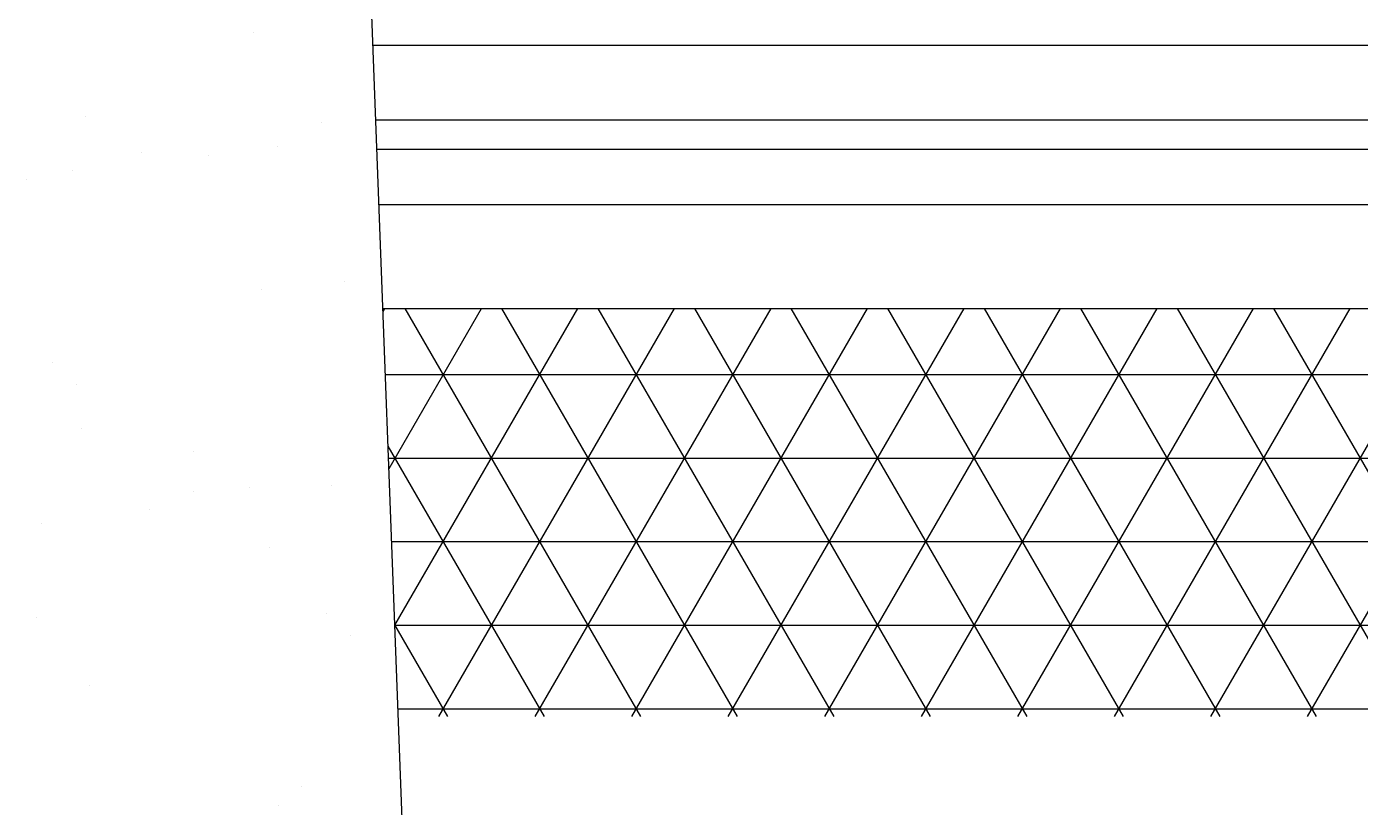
# Model space of a CAD drawing. Header units: inches. Extents: x 10 to 52.5, y 12.2 to 37.
# Drawn here: x 47.8402 to 48.1441, y 19.7474 to 19.9254 of the extents above; entities that cross this region are included whole.
import ezdxf

# ---------------------------------------------------------------- set-up
doc = ezdxf.new("R2010")
doc.units = ezdxf.units.IN
doc.header["$MEASUREMENT"] = 0
doc.layers.add('02', color=2, linetype='Continuous')

msp = doc.modelspace()

# ---------------------------------------------------------------- linework, layer by layer
at = {"layer": '02'}
for p, q in [((47.93743, 19.43538), (47.9123, 20.10082)), ((47.89176, 19.92412), (47.89176, 19.92412)), ((47.91908, 19.92116), (48.23057, 19.92116)), ((47.85349, 19.90487), (47.85349, 19.90487)), ((47.90723, 19.90347), (47.90723, 19.90347)), ((48.22992, 19.90412), (47.91972, 19.90412)), ((47.89742, 19.89817), (47.89742, 19.89817)), ((48.22967, 19.89743), (47.91998, 19.89743)), ((47.86634, 19.89668), (47.86634, 19.89668)), ((47.88155, 19.89608), (47.88155, 19.89608)), ((47.85065, 19.89258), (47.85065, 19.89258)), ((47.84015, 19.89063), (47.84015, 19.89063)), ((48.22919, 19.88482), (47.92045, 19.88482)), ((47.91261, 19.8672), (47.91261, 19.8672)), ((47.89368, 19.86539), (47.89368, 19.86539)), ((47.92135, 19.86116), (48.2283, 19.86116)), ((47.92137, 19.86045), (47.92178, 19.86116)), ((47.92272, 19.82469), (47.94378, 19.86116)), ((47.92408, 19.78893), (47.96577, 19.86116)), ((47.98013, 19.7681), (47.92641, 19.86116)), ((47.93405, 19.7681), (47.98777, 19.86116)), ((48.00213, 19.7681), (47.94841, 19.86116)), ((47.95604, 19.7681), (48.00977, 19.86116)), ((48.02413, 19.7681), (47.9704, 19.86116)), ((47.97804, 19.7681), (48.03177, 19.86116)), ((48.04612, 19.7681), (47.9924, 19.86116)), ((48.00004, 19.7681), (48.05376, 19.86116)), ((48.06812, 19.7681), (48.0144, 19.86116)), ((48.02203, 19.7681), (48.07576, 19.86116)), ((48.09012, 19.7681), (48.03639, 19.86116)), ((48.04403, 19.7681), (48.09776, 19.86116)), ((48.11212, 19.7681), (48.05839, 19.86116)), ((48.06603, 19.7681), (48.11975, 19.86116)), ((48.13411, 19.7681), (48.08039, 19.86116)), ((48.08803, 19.7681), (48.14175, 19.86116)), ((48.15611, 19.7681), (48.10238, 19.86116)), ((48.11002, 19.7681), (48.16375, 19.86116)), ((48.17811, 19.7681), (48.12438, 19.86116)), ((48.13202, 19.7681), (48.18574, 19.86116)), ((47.84594, 19.84892), (47.84594, 19.84892)), ((47.92192, 19.84612), (48.22773, 19.84612)), ((47.85156, 19.84378), (47.85156, 19.84378)), ((47.85257, 19.83385), (47.85257, 19.83385)), ((47.8781, 19.82855), (47.8781, 19.82855)), ((47.95814, 19.7681), (47.92253, 19.82977)), ((47.92263, 19.82707), (48.22701, 19.82707)), ((47.87808, 19.81948), (47.87808, 19.81948)), ((47.89096, 19.82036), (47.89096, 19.82036)), ((47.90965, 19.82086), (47.90965, 19.82086)), ((47.86825, 19.81541), (47.86825, 19.81541)), ((47.84347, 19.81215), (47.84347, 19.81215)), ((47.8956, 19.80666), (47.8956, 19.80666)), ((47.92335, 19.80802), (48.22629, 19.80802)), ((47.90842, 19.79168), (47.90842, 19.79168)), ((47.84231, 19.79071), (47.84231, 19.79071)), ((47.93614, 19.7681), (47.92407, 19.789)), ((47.92407, 19.78897), (48.22557, 19.78897)), ((47.91403, 19.78653), (47.91403, 19.78653)), ((47.85449, 19.77512), (47.85449, 19.77512)), ((47.92479, 19.76992), (48.22486, 19.76992)), ((47.90272, 19.75222), (47.90272, 19.75222)), ((47.89752, 19.74793), (47.89752, 19.74793))]:
    msp.add_line(p, q, dxfattribs=at)

doc.saveas('drawing.dxf')
